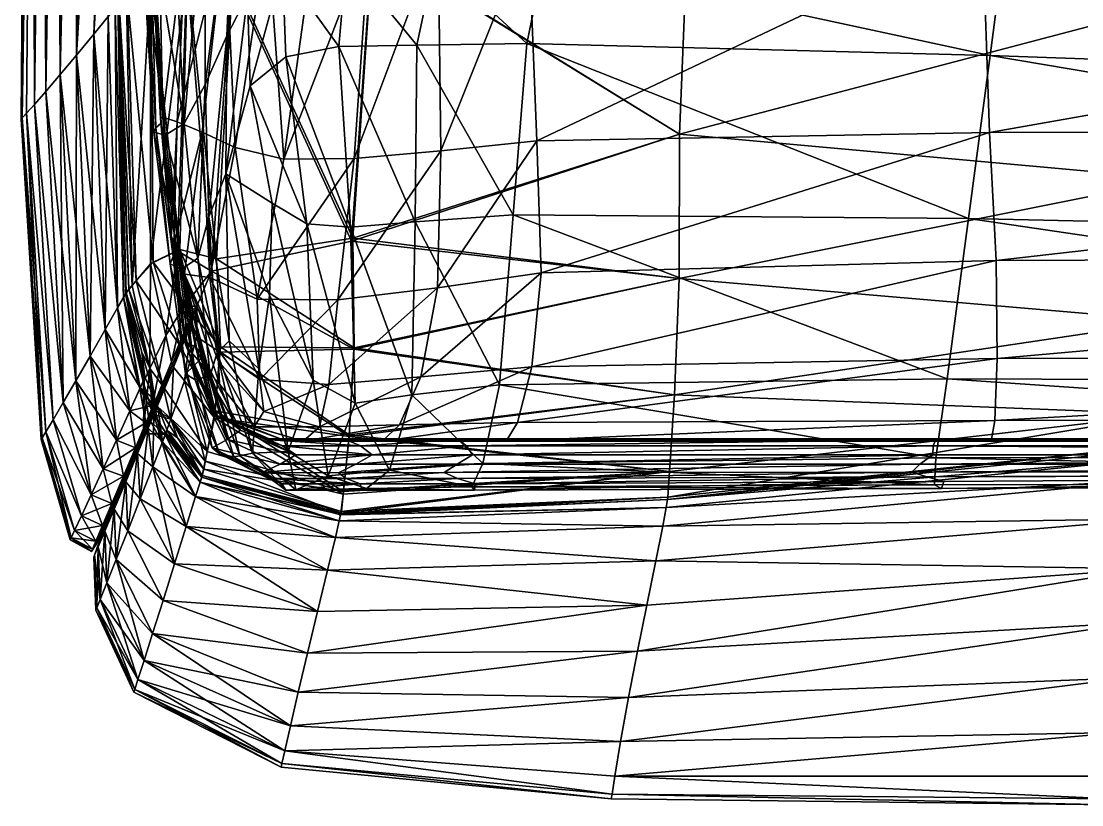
# Model space of a CAD drawing. Header units: centimetres. Extents: x -1193 to 1218, y -860 to 783.
# Drawn here: x 356 to 406.9, y -818.7 to -781 of the extents above; entities that cross this region are included whole.
import ezdxf

# ---------------------------------------------------------------- set-up
doc = ezdxf.new("R2010")
doc.units = ezdxf.units.CM
doc.layers.add('fabric', color=7, linetype='Continuous', true_color=0x9ab9e5)

msp = doc.modelspace()

# ---------------------------------------------------------------- meshes
at = {"layer": 'fabric', "color": 60, "true_color": 0xb6ee00}
mesh = msp.add_polyface(dxfattribs=at)
corners = [(358.673, -782.655, -33.595), (359.574, -751.031, -33.462), (358.579, -751.794, -40.418), (359.543, -707.663, -40.3), (358.511, -708.174, -49.18), (357.715, -752.434, -49.278), (357.885, -783.589, -40.536), (357.147, -708.795, -70.171), (356.564, -753.247, -70.223), (357.036, -752.919, -59.667), (356.648, -785.014, -59.743), (357.195, -784.391, -49.377), (357.705, -708.548, -59.591), (364.202, -748.218, -25.118), (362.669, -748.794, -26.36), (361.125, -779.931, -26.74), (362.262, -779.263, -25.61), (366.524, -747.682, -23.015), (363.996, -778.718, -23.747), (360.642, -750.176, -28.79), (362.022, -706.308, -28.648), (359.511, -781.639, -28.932), (361.522, -749.462, -26.16), (360.198, -780.798, -26.307), (356.32, -753.416, -79.589), (356.255, -753.461, -88.359), (356.859, -708.923, -79.558), (356.016, -785.724, -88.37), (356.069, -785.665, -79.62), (360.725, -780.176, -26.49), (362.158, -748.977, -26.224), (362.107, -749.007, -25.588), (360.661, -780.247, -25.768), (361.952, -749.121, -25.33), (360.534, -780.394, -25.479), (358.579, -751.794, -136.3), (359.574, -751.031, -143.255), (358.673, -782.656, -143.145), (357.715, -752.434, -127.439), (357.885, -783.589, -136.204), (358.511, -708.174, -127.514), (359.543, -707.663, -136.395), (357.036, -752.919, -117.051), (356.564, -753.246, -106.494), (357.147, -708.795, -106.523), (357.705, -708.548, -117.103), (357.195, -784.391, -127.363), (356.648, -785.014, -116.998), (362.227, -779.282, -151.251), (364.202, -748.218, -151.6), (366.524, -747.682, -153.703), (363.968, -778.735, -153.005), (361.077, -779.989, -150.177), (362.669, -748.794, -150.358), (359.511, -781.639, -147.808), (360.642, -750.176, -147.927), (361.522, -749.462, -150.557), (360.198, -780.798, -150.433), (362.022, -706.308, -148.047), (356.32, -753.416, -97.129), (356.069, -785.665, -97.12), (356.859, -708.923, -97.137), (362.158, -748.977, -150.493), (360.694, -780.218, -150.367), (362.107, -749.007, -151.129), (360.654, -780.258, -151.002), (360.534, -780.394, -151.261), (361.952, -749.121, -151.388)]
mesh.append_faces([[corners[k] for k in face] for face in [(0, 1, 2), (3, 2, 1), (4, 5, 2), (6, 2, 5), (7, 8, 9), (10, 9, 8), (11, 5, 9), (12, 9, 5), (13, 14, 15), (15, 16, 13), (17, 13, 16), (16, 18, 17), (1, 19, 20), (19, 1, 0), (0, 21, 19), (22, 19, 21), (21, 23, 22), (24, 8, 7), (25, 24, 26), (24, 25, 27), (8, 24, 28), (29, 30, 31), (31, 32, 29), (30, 29, 15), (15, 14, 30), (33, 22, 23), (23, 34, 33), (31, 33, 34), (34, 32, 31), (35, 36, 37), (38, 35, 39), (35, 38, 40), (36, 35, 41), (42, 43, 44), (38, 42, 45), (42, 38, 46), (43, 42, 47), (48, 49, 50), (50, 51, 48), (49, 48, 52), (52, 53, 49), (54, 55, 56), (56, 57, 54), (55, 54, 37), (37, 36, 55), (58, 55, 36), (44, 43, 59), (60, 59, 43), (27, 25, 59), (61, 59, 25), (62, 53, 52), (52, 63, 62), (64, 62, 63), (63, 65, 64), (66, 67, 64), (64, 65, 66), (67, 66, 57), (57, 56, 67)]], dxfattribs={"vtx2": -1, "color": 60})
mesh = msp.add_polyface(dxfattribs=at)
corners = [(359.329, -797.105, -33.64), (358.673, -782.655, -33.595), (357.885, -783.589, -40.536), (358.641, -798.296, -40.576), (357.195, -784.391, -49.377), (358.579, -751.794, -40.418), (357.715, -752.434, -49.278), (356.564, -753.247, -70.223), (356.266, -785.443, -70.276), (356.648, -785.014, -59.743), (357.036, -752.919, -59.667), (357.546, -800.162, -59.77), (358.033, -799.338, -49.412), (360.639, -794.793, -26.353), (360.198, -780.798, -26.307), (359.511, -781.639, -28.932), (360.05, -795.834, -28.978), (362.262, -779.263, -25.61), (362.356, -792.591, -26.29), (363.636, -791.98, -24.541), (363.996, -778.718, -23.747), (361.125, -779.931, -26.74), (361.541, -793.491, -27.387), (365.388, -792.441, -23.082), (366.184, -778.844, -21.797), (371.94, -791.439, -21.788), (372.9, -777.331, -19.847), (356.016, -785.724, -88.37), (356.069, -785.665, -79.62), (356.32, -753.416, -79.589), (361.187, -793.898, -26.892), (360.725, -780.176, -26.49), (360.661, -780.247, -25.768), (361.06, -794.077, -25.905), (360.926, -794.291, -25.527), (360.534, -780.394, -25.479), (357.204, -800.737, -70.295), (358.033, -799.338, -127.336), (357.195, -784.391, -127.363), (357.885, -783.589, -136.204), (358.641, -798.296, -136.172), (358.673, -782.656, -143.145), (358.579, -751.794, -136.3), (357.715, -752.434, -127.439), (356.648, -785.014, -116.998), (357.036, -752.919, -117.051), (356.266, -785.443, -106.465), (356.564, -753.246, -106.494), (357.546, -800.162, -116.978), (359.329, -797.105, -143.108), (359.511, -781.639, -147.808), (360.05, -795.834, -147.77), (360.198, -780.798, -150.433), (360.639, -794.793, -150.395), (362.227, -779.282, -151.251), (362.216, -792.666, -150.941), (361.351, -793.722, -150.068), (361.077, -779.989, -150.177), (363.968, -778.735, -153.005), (363.525, -792.049, -152.251), (365.147, -793.021, -153.303), (366.124, -778.99, -154.853), (371.88, -791.584, -154.861), (372.885, -777.367, -156.864), (356.069, -785.665, -97.12), (356.32, -753.416, -97.129), (361.063, -794.068, -150.325), (361.029, -794.12, -150.96), (360.654, -780.258, -151.002), (360.694, -780.218, -150.367), (360.926, -794.291, -151.221), (360.534, -780.394, -151.261), (357.027, -801.034, -97.116)]
mesh.append_faces([[corners[k] for k in face] for face in [(0, 1, 2), (3, 2, 4), (5, 2, 1), (6, 4, 2), (7, 8, 9), (10, 9, 4), (11, 9, 8), (12, 4, 9), (13, 14, 15), (16, 15, 1), (17, 18, 19), (19, 20, 17), (18, 17, 21), (21, 22, 18), (23, 24, 20), (20, 19, 23), (24, 23, 25), (25, 26, 24), (27, 28, 29), (28, 8, 7), (30, 31, 32), (32, 33, 30), (31, 30, 22), (22, 21, 31), (34, 33, 32), (32, 35, 34), (13, 34, 35), (35, 14, 13), (36, 8, 28), (37, 38, 39), (40, 39, 41), (41, 39, 42), (39, 38, 43), (38, 44, 45), (44, 46, 47), (46, 44, 48), (44, 38, 37), (49, 41, 50), (51, 50, 52), (52, 53, 51), (54, 55, 56), (56, 57, 54), (55, 54, 58), (58, 59, 55), (60, 59, 58), (58, 61, 60), (62, 60, 61), (61, 63, 62), (47, 46, 64), (65, 64, 27), (66, 67, 68), (68, 69, 66), (56, 66, 69), (69, 57, 56), (70, 71, 68), (68, 67, 70), (71, 70, 53), (53, 52, 71), (72, 64, 46)]], dxfattribs={"vtx2": -1, "color": 60})
at = {"layer": 'fabric', "color": 138, "true_color": 0x00605a}
mesh = msp.add_polyface(dxfattribs=at)
corners = [(367.843, -776.799, -161.737), (366.295, -787.083, -160.43), (368.619, -787.643, -157.393), (370.118, -776.939, -158.699), (366.886, -779.781, -398.983), (367.173, -772.439, -398.983), (368.765, -772.113, -402.021), (368.555, -778.475, -402.021), (367.002, -784.124, -399.197), (368.722, -782.739, -401.909), (365.895, -781.723, -394.286), (375.01, -782.17, -402.655), (380.297, -782.089, -402.605), (379.629, -790.328, -401.322), (402.168, -776.618, -157.686), (380.375, -776.718, -157.686), (380.767, -786.762, -156.38), (376.156, -787.243, -156.38), (376.033, -776.839, -157.686), (402.537, -782.676, -402.582), (381.124, -778.04, -403.033), (375.887, -778.04, -403.033), (376.85, -772.004, -403.033), (381.809, -772.004, -403.033), (403.088, -778.475, -403.033), (371.272, -782.237, -402.743), (371.823, -790.92, -401.871), (374.927, -790.651, -401.522), (372.006, -787.617, -156.38), (372.731, -776.932, -157.686), (371.627, -778.04, -403.033), (372.247, -772.004, -403.033), (368.392, -761.14, -162.157), (367.324, -757.803, -398.983), (366.264, -773.241, -394.286), (376.017, -761.14, -158.107), (380.271, -761.14, -158.107), (370.638, -761.14, -159.119), (372.993, -761.14, -158.107)]
mesh.append_faces([[corners[k] for k in face] for face in [(0, 1, 2), (2, 3, 0), (4, 5, 6), (6, 7, 4), (8, 4, 7), (7, 9, 8), (5, 4, 10), (11, 12, 13), (14, 15, 16), (17, 16, 15), (15, 18, 17), (19, 12, 20), (21, 20, 12), (12, 11, 21), (20, 21, 22), (22, 23, 20), (24, 20, 23), (9, 25, 26), (25, 11, 27), (28, 17, 18), (18, 29, 28), (2, 28, 29), (29, 3, 2), (30, 21, 11), (11, 25, 30), (7, 30, 25), (25, 9, 7), (30, 7, 6), (6, 31, 30), (21, 30, 31), (31, 22, 21), (32, 0, 3), (33, 5, 34), (35, 18, 15), (36, 15, 14), (37, 3, 29), (38, 29, 18)]], dxfattribs={"vtx2": -1, "color": 138})
mesh = msp.add_polyface(dxfattribs=at)
corners = [(362.476, -786.146, -311.921), (362.735, -785.921, -278.311), (362.229, -776.508, -278.311), (361.919, -776.564, -311.921), (362.387, -786.347, -339.338), (361.79, -776.615, -339.338), (366.295, -787.083, -160.43), (367.843, -776.799, -161.737), (365.814, -776.615, -168.13), (364.703, -786.349, -166.987), (366.886, -779.781, -398.983), (367.002, -784.124, -399.197), (365.846, -788.345, -394.863), (365.895, -781.723, -394.286), (366.264, -773.241, -394.286), (367.173, -772.439, -398.983), (362.257, -776.453, -237.317), (362.699, -785.702, -237.317), (362.809, -785.632, -200.284), (362.621, -776.436, -200.448), (364.856, -784.063, -388.296), (364.833, -774.777, -388.296), (365.028, -790.421, -388.025), (363.845, -785.941, -378.342), (363.355, -776.196, -378.342), (362.932, -786.49, -361.75), (362.304, -776.65, -361.75), (363.509, -785.857, -178.556), (363.94, -776.492, -179.209), (361.605, -761.14, -339.338), (361.738, -761.14, -311.921), (366.229, -761.14, -168.497), (362.063, -761.14, -278.311), (362.12, -761.14, -237.317), (366.442, -758.22, -394.286), (364.881, -759.472, -388.296), (363.242, -760.723, -378.342), (362.128, -761.14, -361.75), (362.581, -761.14, -200.5), (364.121, -761.14, -179.419)]
mesh.append_faces([[corners[k] for k in face] for face in [(0, 1, 2), (2, 3, 0), (4, 0, 3), (3, 5, 4), (6, 7, 8), (8, 9, 6), (10, 11, 12), (12, 13, 10), (13, 14, 15), (16, 17, 18), (18, 19, 16), (17, 16, 2), (2, 1, 17), (20, 21, 14), (14, 13, 20), (22, 20, 13), (21, 20, 23), (23, 24, 21), (25, 4, 5), (5, 26, 25), (23, 25, 26), (26, 24, 23), (27, 9, 8), (8, 28, 27), (18, 27, 28), (28, 19, 18), (29, 5, 3), (30, 3, 2), (31, 8, 7), (32, 2, 16), (33, 16, 19), (34, 14, 21), (35, 21, 24), (36, 24, 26), (37, 26, 5), (38, 19, 28), (39, 28, 8)]], dxfattribs={"vtx2": -1, "color": 138})
mesh = msp.add_polyface(dxfattribs=at)
corners = [(454.675, -801.909, -396.06), (399.934, -801.996, -396.906), (400.47, -798.193, -399.244), (454.68, -803.209, -391.768), (399.859, -803.291, -392.913), (454.902, -803.217, -385.491), (400.209, -803.457, -385.966), (455.044, -802.761, -375.491), (400.312, -803.121, -375.186), (457.824, -776.585, -157.687), (402.168, -776.618, -157.686), (402.5, -786.362, -156.38), (454.887, -802.302, -311.922), (399.157, -802.302, -311.922), (398.775, -802.682, -338.824), (455.298, -801.85, -279.71), (399.785, -801.85, -278.661), (380.53, -797.612, -154.63), (402.878, -797.212, -154.63), (402.823, -792.512, -155.068), (379.837, -800.292, -155.545), (402.765, -800.192, -155.619), (379.629, -790.328, -401.322), (401.501, -790.501, -401.228), (380.297, -782.089, -402.605), (402.537, -782.676, -402.582), (455.087, -798.388, -398.993), (456.117, -791.719, -401.196), (379.307, -801.185, -158.29), (402.584, -801.185, -158.583), (378.684, -801.16, -164.869), (402.064, -801.159, -165.659), (378.183, -802.259, -397.272), (378.973, -798.478, -399.454), (399.936, -801.113, -202.14), (399.799, -801.411, -238.716), (455.54, -801.411, -242.914), (377.785, -803.536, -386.125), (377.655, -803.376, -393.316), (380.767, -786.762, -156.38), (380.976, -793.113, -155.068), (381.124, -778.04, -403.033), (403.088, -778.475, -403.033), (381.809, -772.004, -403.033), (403.326, -772.113, -403.033), (399.497, -802.909, -359.692), (454.811, -802.669, -360.031), (400.937, -801.083, -178.983), (377.717, -801.083, -177.29), (456.935, -801.083, -183.278), (455.967, -801.114, -208.461), (376.94, -802.302, -311.922), (377.682, -801.85, -278.311), (377.388, -801.411, -237.317), (377.809, -803.24, -375.084), (402.087, -761.14, -158.107)]
mesh.append_faces([[corners[k] for k in face] for face in [(0, 1, 2), (3, 4, 1), (5, 6, 4), (7, 8, 6), (9, 10, 11), (12, 13, 14), (15, 16, 13), (17, 18, 19), (20, 21, 18), (22, 23, 2), (24, 25, 23), (26, 2, 23), (27, 23, 25), (28, 29, 21), (30, 31, 29), (32, 1, 4), (33, 2, 1), (34, 35, 36), (35, 16, 15), (37, 6, 8), (38, 4, 6), (39, 11, 10), (40, 19, 11), (41, 42, 25), (43, 44, 42), (14, 45, 46), (45, 8, 7), (34, 47, 48), (47, 31, 30), (31, 47, 49), (47, 34, 50), (51, 13, 16), (52, 16, 35), (53, 35, 34), (54, 8, 45), (55, 10, 9)]], dxfattribs={"vtx2": -1, "color": 138})
at = {"layer": 'fabric', "color": 60, "true_color": 0xb6ee00}
mesh = msp.add_polyface(dxfattribs=at)
corners = [(410.448, -804.914, -28.642), (410.748, -803.026, -25.998), (386.825, -805.269, -26.148), (387.381, -798.967, -25.111), (387.144, -802.654, -26.358), (411.036, -799.889, -26.167), (411.254, -795.406, -24.79), (387.6, -793.377, -22.998), (411.468, -788.602, -22.418), (371.995, -796.707, -23.742), (371.769, -800.878, -25.608), (371.491, -803.613, -26.74), (387.623, -786.443, -20.535), (411.529, -780.153, -19.525), (388.217, -771.866, -17.985), (411.659, -765.35, -16.484), (372.9, -777.331, -19.847), (371.94, -791.439, -21.788), (387.065, -803.874, -26.224), (371.387, -804.568, -26.49), (371.352, -804.714, -25.766), (387.045, -803.993, -25.586), (410.963, -801.373, -26.075), (410.946, -801.518, -25.436), (386.988, -804.371, -25.322), (410.894, -801.982, -25.17), (386.825, -805.269, -150.569), (410.748, -803.026, -150.697), (410.448, -804.914, -148.053), (387.381, -798.967, -151.606), (411.254, -795.406, -151.905), (411.036, -799.889, -150.528), (387.144, -802.654, -150.359), (371.762, -800.963, -151.252), (371.468, -803.728, -150.177), (371.988, -796.773, -153.009), (387.6, -793.377, -153.719), (411.468, -788.602, -154.277), (387.623, -786.443, -156.183), (411.529, -780.153, -157.17), (371.88, -791.584, -154.861), (372.885, -777.367, -156.864), (388.217, -771.866, -158.729), (387.065, -803.874, -150.493), (387.045, -803.993, -151.131), (371.348, -804.733, -151.003), (371.37, -804.643, -150.367), (410.963, -801.373, -150.619), (410.946, -801.518, -151.259), (386.988, -804.371, -151.396), (410.894, -801.982, -151.525)]
mesh.append_faces([[corners[k] for k in face] for face in [(0, 1, 2), (3, 4, 5), (5, 6, 3), (7, 3, 6), (6, 8, 7), (3, 7, 9), (9, 10, 3), (4, 3, 10), (10, 11, 4), (12, 7, 8), (8, 13, 12), (14, 12, 13), (13, 15, 14), (12, 14, 16), (16, 17, 12), (7, 12, 17), (17, 9, 7), (18, 19, 20), (20, 21, 18), (22, 18, 21), (21, 23, 22), (18, 22, 5), (5, 4, 18), (19, 18, 4), (4, 11, 19), (24, 21, 20), (24, 2, 1), (1, 25, 24), (21, 24, 25), (25, 23, 21), (26, 27, 28), (29, 30, 31), (31, 32, 29), (33, 29, 32), (32, 34, 33), (29, 33, 35), (35, 36, 29), (30, 29, 36), (36, 37, 30), (38, 39, 37), (37, 36, 38), (40, 38, 36), (36, 35, 40), (38, 40, 41), (41, 42, 38), (39, 38, 42), (43, 44, 45), (45, 46, 43), (32, 43, 46), (46, 34, 32), (43, 32, 31), (31, 47, 43), (44, 43, 47), (47, 48, 44), (45, 44, 49), (50, 49, 44), (44, 48, 50), (49, 50, 27), (27, 26, 49)]], dxfattribs={"vtx2": -1, "color": 60})
at = {"layer": 'fabric', "color": 138, "true_color": 0x00605a}
mesh = msp.add_polyface(dxfattribs=at)
corners = [(400.47, -798.193, -399.244), (455.087, -798.388, -398.993), (454.675, -801.909, -396.06), (524.75, -801.967, -395.023), (524.673, -803.253, -390.509), (454.68, -803.209, -391.768), (399.934, -801.996, -396.906), (399.859, -803.291, -392.913), (454.902, -803.217, -385.491), (524.664, -803.072, -384.815), (524.863, -802.462, -375.516), (455.044, -802.761, -375.491), (400.209, -803.457, -385.966), (458.015, -786.229, -156.38), (402.5, -786.362, -156.38), (402.823, -792.512, -155.068), (458.242, -792.312, -155.068), (457.824, -776.585, -157.687), (398.775, -802.682, -338.824), (454.62, -802.623, -338.908), (454.887, -802.302, -311.922), (525.932, -802.302, -311.922), (525.9, -801.85, -280.759), (455.298, -801.85, -279.71), (399.157, -802.302, -311.922), (402.878, -797.212, -154.63), (458.377, -797.078, -154.63), (402.765, -800.192, -155.619), (458.407, -800.159, -155.643), (401.501, -790.501, -401.228), (456.117, -791.719, -401.196), (402.537, -782.676, -402.582), (457.139, -784.613, -402.574), (402.584, -801.185, -158.583), (458.32, -801.185, -158.681), (402.064, -801.159, -165.659), (457.9, -801.16, -166.855), (455.54, -801.411, -242.914), (455.967, -801.114, -208.461), (399.936, -801.113, -202.14), (399.799, -801.411, -238.716), (403.088, -778.475, -403.033), (457.531, -779.781, -403.033), (403.326, -772.113, -403.033), (457.604, -772.44, -403.033), (454.811, -802.669, -360.031), (399.497, -802.909, -359.692), (525.413, -802.459, -360.186), (456.935, -801.083, -183.278), (400.937, -801.083, -178.983)]
mesh.append_faces([[corners[k] for k in face] for face in [(0, 1, 2), (3, 2, 1), (4, 5, 2), (6, 2, 5), (7, 5, 8), (9, 8, 5), (10, 11, 8), (12, 8, 11), (13, 14, 15), (15, 16, 13), (14, 13, 17), (18, 19, 20), (21, 20, 19), (22, 23, 20), (24, 20, 23), (25, 26, 16), (16, 15, 25), (26, 25, 27), (27, 28, 26), (29, 30, 1), (31, 32, 30), (33, 34, 28), (28, 27, 33), (34, 33, 35), (35, 36, 34), (37, 38, 39), (23, 37, 40), (41, 42, 32), (32, 31, 41), (42, 41, 43), (43, 44, 42), (45, 19, 18), (11, 45, 46), (45, 11, 10), (19, 45, 47), (48, 36, 35), (38, 48, 49)]], dxfattribs={"vtx2": -1, "color": 138})
at = {"layer": 'fabric', "color": 60, "true_color": 0xb6ee00}
mesh = msp.add_polyface(dxfattribs=at)
corners = [(357.885, -783.589, -40.536), (358.641, -798.296, -40.576), (359.329, -797.105, -33.64), (357.195, -784.391, -49.377), (358.033, -799.338, -49.412), (356.266, -785.443, -70.276), (357.204, -800.737, -70.295), (357.546, -800.162, -59.77), (356.648, -785.014, -59.743), (361.727, -798.621, -26.732), (360.639, -794.793, -26.353), (360.05, -795.834, -28.978), (359.511, -781.639, -28.932), (358.673, -782.655, -33.595), (362.356, -792.591, -26.29), (363.653, -796.612, -26.676), (364.268, -795.136, -25.264), (363.636, -791.98, -24.541), (361.541, -793.491, -27.387), (362.838, -798.566, -28.648), (365.58, -796.655, -24.541), (365.388, -792.441, -23.082), (371.995, -796.707, -23.742), (371.94, -791.439, -21.788), (362.203, -797.712, -27.084), (361.187, -793.898, -26.892), (361.06, -794.077, -25.905), (361.812, -796.917, -26.235), (360.926, -794.291, -25.527), (361.952, -798.119, -25.825), (356.069, -785.665, -79.62), (357.027, -801.034, -79.631), (356.016, -785.724, -88.37), (356.979, -801.113, -88.374), (357.885, -783.589, -136.204), (358.641, -798.296, -136.172), (358.033, -799.338, -127.336), (358.673, -782.656, -143.145), (359.329, -797.105, -143.108), (357.546, -800.162, -116.978), (357.204, -800.737, -106.453), (356.266, -785.443, -106.465), (356.648, -785.014, -116.998), (359.511, -781.639, -147.808), (360.05, -795.834, -147.77), (362.216, -792.666, -150.941), (362.954, -796.117, -150.282), (362.188, -797.706, -149.589), (361.351, -793.722, -150.068), (363.525, -792.049, -152.251), (363.834, -794.713, -151.29), (365.147, -793.021, -153.303), (371.88, -791.584, -154.861), (371.988, -796.773, -153.009), (365.552, -796.922, -152.251), (364.449, -794.7, -151.879), (364.444, -796.18, -151.29), (361.063, -794.068, -150.325), (361.914, -798.273, -149.948), (361.029, -794.12, -150.96), (361.876, -798.323, -150.836), (360.926, -794.291, -151.221), (361.708, -798.672, -149.994), (360.639, -794.793, -150.395), (356.069, -785.665, -97.12), (357.027, -801.034, -97.116), (363.944, -795.917, -149.191), (364.209, -795.478, -149.887), (363.336, -797.642, -148.885), (363.861, -798.297, -150.282), (363.227, -797.379, -148.885), (364.126, -795.279, -149.887), (363.274, -797.528, -148.002), (364.381, -794.865, -150.616)]
mesh.append_faces([[corners[k] for k in face] for face in [(0, 1, 2), (3, 4, 1), (5, 6, 7), (8, 7, 4), (9, 10, 11), (12, 11, 10), (13, 2, 11), (14, 15, 16), (16, 17, 14), (15, 14, 18), (18, 19, 15), (20, 21, 17), (17, 16, 20), (21, 20, 22), (22, 23, 21), (24, 25, 26), (26, 27, 24), (19, 18, 25), (28, 10, 9), (26, 28, 29), (29, 27, 26), (30, 31, 6), (31, 30, 32), (32, 33, 31), (34, 35, 36), (37, 38, 35), (39, 40, 41), (36, 39, 42), (43, 44, 38), (45, 46, 47), (47, 48, 45), (46, 45, 49), (49, 50, 46), (51, 52, 53), (53, 54, 51), (55, 51, 54), (54, 56, 55), (51, 55, 50), (50, 49, 51), (57, 48, 47), (47, 58, 57), (59, 57, 58), (60, 61, 59), (62, 63, 61), (64, 65, 33), (33, 32, 64), (41, 40, 65), (66, 67, 68), (67, 56, 69), (70, 46, 50), (50, 71, 70), (71, 66, 72), (73, 55, 56), (56, 67, 73), (71, 73, 67), (67, 66, 71), (73, 71, 50), (50, 55, 73)]], dxfattribs={"vtx2": -1, "color": 60})
at = {"layer": 'fabric', "color": 138, "true_color": 0x00605a}
mesh = msp.add_polyface(dxfattribs=at)
corners = [(367.427, -797.715, -397.14), (366.006, -796.367, -393.554), (365.846, -788.345, -394.863), (367.932, -794.192, -398.367), (368.058, -789.761, -399.84), (367.002, -784.124, -399.197), (369.73, -790.752, -401.575), (368.722, -782.739, -401.909), (370.037, -798.255, -400.117), (367.476, -798.222, -155.305), (367.339, -794.367, -155.996), (365.073, -793.323, -158.78), (365.427, -796.939, -387.21), (365.082, -798.031, -376.713), (364.493, -792.403, -377.934), (365.028, -790.421, -388.025), (366.295, -787.083, -160.43), (364.703, -786.349, -166.987), (368.619, -787.643, -157.393), (365.895, -781.723, -394.286), (402.823, -792.512, -155.068), (380.976, -793.113, -155.068), (380.53, -797.612, -154.63), (376.007, -793.834, -155.068), (375.207, -798.093, -154.63), (400.47, -798.193, -399.244), (378.973, -798.478, -399.454), (379.629, -790.328, -401.322), (374.927, -790.651, -401.522), (374.776, -798.963, -399.755), (375.01, -782.17, -402.655), (401.501, -790.501, -401.228), (380.297, -782.089, -402.605), (380.767, -786.762, -156.38), (376.156, -787.243, -156.38), (402.5, -786.362, -156.38), (371.222, -794.395, -155.068), (370.784, -798.466, -154.63), (371.823, -790.92, -401.871), (372.058, -799.366, -400.277), (371.272, -782.237, -402.743), (372.006, -787.617, -156.38)]
mesh.append_faces([[corners[k] for k in face] for face in [(0, 1, 2), (2, 3, 0), (4, 3, 2), (2, 5, 4), (6, 4, 5), (5, 7, 6), (4, 6, 8), (8, 3, 4), (9, 10, 11), (12, 13, 14), (1, 12, 15), (15, 2, 1), (11, 16, 17), (16, 11, 10), (10, 18, 16), (19, 2, 15), (20, 21, 22), (21, 23, 24), (25, 26, 27), (28, 27, 26), (26, 29, 28), (27, 28, 30), (31, 27, 32), (33, 34, 23), (23, 21, 33), (35, 33, 21), (23, 36, 37), (36, 10, 9), (38, 28, 29), (6, 38, 39), (39, 8, 6), (38, 6, 7), (28, 38, 40), (41, 18, 10), (10, 36, 41), (34, 41, 36), (36, 23, 34)]], dxfattribs={"vtx2": -1, "color": 138})
mesh = msp.add_polyface(dxfattribs=at)
corners = [(364.316, -797.554, -311.921), (364.758, -797.103, -278.311), (363.578, -791.933, -278.311), (363.308, -792.329, -311.921), (363.904, -797.955, -339.067), (363.167, -792.68, -339.27), (365.501, -796.848, -157.331), (365.073, -793.323, -158.78), (363.861, -793.167, -164.075), (365.483, -797.363, -158.472), (363.416, -791.55, -237.317), (364.381, -796.664, -237.317), (363.879, -796.446, -199.909), (363.208, -791.409, -200.081), (364.493, -792.403, -377.934), (365.028, -790.421, -388.025), (365.427, -796.939, -387.21), (362.476, -786.146, -311.921), (362.387, -786.347, -339.338), (362.735, -785.921, -278.311), (364.703, -786.349, -166.987), (362.699, -785.702, -237.317), (362.809, -785.632, -200.284), (364.856, -784.063, -388.296), (363.845, -785.941, -378.342), (363.718, -792.93, -361.479), (364.367, -798.242, -360.664), (365.082, -798.031, -376.713), (362.932, -786.49, -361.75), (363.947, -796.655, -177.056), (364.521, -797.315, -164.803), (363.34, -791.742, -177.744), (363.509, -785.857, -178.556)]
mesh.append_faces([[corners[k] for k in face] for face in [(0, 1, 2), (2, 3, 0), (4, 0, 3), (3, 5, 4), (6, 7, 8), (8, 9, 6), (10, 11, 12), (12, 13, 10), (11, 10, 2), (2, 1, 11), (14, 15, 16), (17, 18, 5), (5, 3, 17), (19, 17, 3), (3, 2, 19), (20, 8, 7), (21, 10, 13), (13, 22, 21), (10, 21, 19), (19, 2, 10), (23, 15, 14), (14, 24, 23), (5, 25, 26), (25, 14, 27), (28, 24, 14), (14, 25, 28), (18, 28, 25), (25, 5, 18), (29, 30, 8), (8, 31, 29), (12, 29, 31), (31, 13, 12), (32, 22, 13), (13, 31, 32), (20, 32, 31), (31, 8, 20)]], dxfattribs={"vtx2": -1, "color": 138})
mesh = msp.add_polyface(dxfattribs=at)
corners = [(367.584, -802.702, -338.795), (371.251, -802.703, -338.795), (372.086, -802.302, -311.921), (368.446, -802.302, -311.921), (372.86, -801.85, -278.311), (369.194, -801.85, -278.311), (377.655, -803.376, -393.316), (372.593, -803.457, -393.366), (373.696, -802.582, -397.472), (368.555, -801.411, -237.317), (372.307, -801.411, -237.317), (371.584, -801.113, -199.88), (367.729, -801.114, -199.812), (377.809, -803.24, -375.084), (372.295, -803.24, -375.084), (372.373, -803.537, -386.125), (377.785, -803.536, -386.125), (371.621, -802.989, -359.578), (367.884, -802.989, -359.578), (372.605, -801.159, -164.342), (371.851, -801.083, -176.939), (377.717, -801.083, -177.29), (377.064, -801.114, -199.968), (376.94, -802.302, -311.922), (377.682, -801.85, -278.311), (370.784, -798.466, -154.63), (375.207, -798.093, -154.63), (376.007, -793.834, -155.068), (370.345, -800.505, -155.389), (374.179, -800.412, -155.457), (374.776, -798.963, -399.755), (372.058, -799.366, -400.277), (371.823, -790.92, -401.871), (369.561, -801.185, -157.664), (373.347, -801.185, -157.938), (368.67, -801.16, -163.931), (370.749, -802.851, -397.821), (369.201, -803.524, -393.453), (370.037, -798.255, -400.117), (377.388, -801.411, -237.317), (368.716, -803.536, -386.125), (376.963, -802.989, -359.578), (376.316, -802.702, -338.795), (367.914, -801.083, -176.665)]
mesh.append_faces([[corners[k] for k in face] for face in [(0, 1, 2), (3, 2, 4), (4, 5, 3), (6, 7, 8), (9, 5, 4), (4, 10, 9), (10, 11, 12), (13, 14, 15), (16, 15, 7), (14, 17, 18), (17, 1, 0), (19, 20, 21), (20, 11, 22), (23, 2, 1), (24, 4, 2), (25, 26, 27), (26, 25, 28), (28, 29, 26), (30, 31, 32), (33, 34, 29), (29, 28, 33), (34, 33, 35), (35, 19, 34), (36, 8, 7), (7, 37, 36), (38, 31, 36), (8, 36, 31), (31, 30, 8), (39, 10, 4), (22, 11, 10), (40, 15, 14), (37, 7, 15), (41, 17, 14), (42, 1, 17), (43, 20, 19), (12, 11, 20)]], dxfattribs={"vtx2": -1, "color": 138})
mesh = msp.add_polyface(dxfattribs=at)
corners = [(364.316, -797.554, -311.921), (363.904, -797.955, -339.067), (365.181, -801.516, -338.863), (365.897, -801.115, -311.921), (364.758, -797.103, -278.311), (366.541, -800.663, -278.311), (365.536, -798.447, -159.197), (364.521, -797.315, -164.803), (366.202, -800.198, -163.973), (367.205, -800.501, -157.93), (365.483, -797.363, -158.472), (367.668, -799.76, -156.13), (363.861, -793.167, -164.075), (368.83, -801.688, -397.862), (367.427, -797.715, -397.14), (367.932, -794.192, -398.367), (370.037, -798.255, -400.117), (367.124, -801.765, -393.531), (366.006, -796.367, -393.554), (365.501, -796.848, -157.331), (367.476, -798.222, -155.305), (365.073, -793.323, -158.78), (364.381, -796.664, -237.317), (365.969, -800.225, -237.317), (365.245, -799.947, -199.807), (363.879, -796.446, -199.909), (365.427, -796.939, -387.21), (366.505, -801.887, -386.396), (365.082, -798.031, -376.713), (364.367, -798.242, -360.664), (363.167, -792.68, -339.27), (363.718, -792.93, -361.479), (366.225, -801.938, -375.491), (365.537, -801.802, -359.85), (363.947, -796.655, -177.056), (365.436, -799.976, -176.645), (370.784, -798.466, -154.63), (371.222, -794.395, -155.068), (370.345, -800.505, -155.389), (367.914, -801.083, -176.665)]
mesh.append_faces([[corners[k] for k in face] for face in [(0, 1, 2), (2, 3, 0), (4, 0, 3), (3, 5, 4), (6, 7, 8), (8, 9, 6), (10, 6, 9), (9, 11, 10), (6, 10, 12), (12, 7, 6), (13, 14, 15), (15, 16, 13), (14, 13, 17), (17, 18, 14), (19, 10, 11), (11, 20, 19), (21, 19, 20), (22, 23, 24), (24, 25, 22), (23, 22, 4), (4, 5, 23), (26, 18, 17), (17, 27, 26), (28, 26, 27), (29, 1, 30), (28, 29, 31), (29, 28, 32), (1, 29, 33), (34, 25, 24), (24, 35, 34), (7, 34, 35), (35, 8, 7), (20, 36, 37), (36, 20, 11), (11, 38, 36), (38, 11, 9), (39, 35, 24)]], dxfattribs={"vtx2": -1, "color": 138})
mesh = msp.add_polyface(dxfattribs=at)
corners = [(375.207, -798.093, -154.63), (380.53, -797.612, -154.63), (380.976, -793.113, -155.068), (374.179, -800.412, -155.457), (379.837, -800.292, -155.545), (402.878, -797.212, -154.63), (402.765, -800.192, -155.619), (379.307, -801.185, -158.29), (373.347, -801.185, -157.938), (372.605, -801.159, -164.342), (378.684, -801.16, -164.869), (402.584, -801.185, -158.583), (399.859, -803.291, -392.913), (377.655, -803.376, -393.316), (378.183, -802.259, -397.272), (373.696, -802.582, -397.472), (374.776, -798.963, -399.755), (378.973, -798.478, -399.454), (399.934, -801.996, -396.906), (400.312, -803.121, -375.186), (377.809, -803.24, -375.084), (377.785, -803.536, -386.125), (372.373, -803.537, -386.125), (372.593, -803.457, -393.366), (400.209, -803.457, -385.966), (377.717, -801.083, -177.29), (377.064, -801.114, -199.968), (399.936, -801.113, -202.14), (400.937, -801.083, -178.983), (371.851, -801.083, -176.939), (371.251, -802.703, -338.795), (376.316, -802.702, -338.795), (376.94, -802.302, -311.922), (399.157, -802.302, -311.922), (398.775, -802.682, -338.824), (399.785, -801.85, -278.661), (377.682, -801.85, -278.311), (372.086, -802.302, -311.921), (372.86, -801.85, -278.311), (377.388, -801.411, -237.317), (399.799, -801.411, -238.716), (372.307, -801.411, -237.317), (372.295, -803.24, -375.084), (376.963, -802.989, -359.578), (399.497, -802.909, -359.692), (371.621, -802.989, -359.578)]
mesh.append_faces([[corners[k] for k in face] for face in [(0, 1, 2), (1, 0, 3), (3, 4, 1), (5, 1, 4), (6, 4, 7), (8, 7, 4), (4, 3, 8), (7, 8, 9), (9, 10, 7), (11, 7, 10), (12, 13, 14), (15, 14, 13), (14, 15, 16), (16, 17, 14), (18, 14, 17), (19, 20, 21), (22, 21, 20), (23, 13, 21), (24, 21, 13), (25, 26, 27), (10, 25, 28), (25, 10, 9), (26, 25, 29), (30, 31, 32), (33, 32, 31), (31, 34, 33), (35, 36, 32), (37, 32, 36), (38, 36, 39), (40, 39, 36), (27, 26, 39), (41, 39, 26), (42, 20, 43), (44, 43, 20), (43, 44, 34), (34, 31, 43), (45, 43, 31)]], dxfattribs={"vtx2": -1, "color": 138})
at = {"layer": 'fabric', "color": 60, "true_color": 0xb6ee00}
mesh = msp.add_polyface(dxfattribs=at)
corners = [(358.641, -798.296, -40.576), (359.953, -802.522, -40.698), (360.588, -801.138, -33.831), (359.329, -797.105, -33.64), (358.033, -799.338, -49.412), (359.376, -803.771, -49.494), (357.546, -800.162, -59.77), (360.05, -795.834, -28.978), (361.226, -799.732, -29.288), (361.727, -798.621, -26.732), (361.187, -793.898, -26.892), (362.203, -797.712, -27.084), (362.838, -798.566, -28.648), (361.952, -798.119, -25.825), (360.926, -794.291, -25.527), (359.376, -803.771, -127.254), (358.033, -799.338, -127.336), (358.641, -798.296, -136.172), (359.953, -802.522, -136.05), (359.329, -797.105, -143.108), (360.588, -801.138, -142.917), (357.546, -800.162, -116.978), (360.05, -795.834, -147.77), (361.226, -799.732, -147.459), (360.639, -794.793, -150.395), (361.708, -798.672, -149.994), (361.914, -798.273, -149.948), (361.891, -798.315, -150.613), (361.029, -794.12, -150.96), (361.876, -798.323, -150.836), (360.926, -794.291, -151.221), (362.11, -800.566, -30.225), (362.317, -799.824, -30.85), (361.893, -800.853, -34.786), (361.605, -801.776, -34.404), (362.002, -800.304, -30.225), (361.498, -801.514, -34.404), (362.344, -799.457, -27.879), (362.431, -799.184, -26.723), (361.812, -796.917, -26.235), (362.317, -799.824, -145.898), (362.11, -800.566, -146.523), (361.605, -801.776, -142.344), (361.893, -800.853, -141.962), (362.002, -800.304, -146.523), (362.268, -799.661, -148.782), (361.498, -801.514, -142.344), (361.894, -800.579, -148.818), (362.188, -797.706, -149.589), (362.283, -799.65, -148.298), (361.694, -801.322, -148.065), (362.172, -800.178, -147.45), (361.714, -801.268, -148.875), (361.897, -800.564, -149.57), (362.002, -800.84, -148.818), (362.006, -800.825, -149.57), (362.128, -800.003, -149.678), (362.106, -800.32, -148.905), (362.236, -800.265, -149.678)]
mesh.append_faces([[corners[k] for k in face] for face in [(0, 1, 2), (2, 3, 0), (1, 0, 4), (5, 4, 6), (7, 8, 9), (8, 7, 3), (3, 2, 8), (10, 11, 12), (9, 13, 14), (15, 16, 17), (18, 17, 19), (19, 20, 18), (21, 16, 15), (22, 23, 20), (20, 19, 22), (23, 22, 24), (24, 25, 23), (26, 27, 28), (28, 27, 29), (30, 29, 25), (31, 32, 33), (33, 34, 31), (35, 8, 2), (2, 36, 35), (32, 35, 36), (36, 33, 32), (8, 35, 37), (37, 9, 8), (38, 13, 9), (38, 11, 39), (39, 13, 38), (40, 41, 42), (42, 43, 40), (44, 23, 25), (25, 45, 44), (44, 40, 43), (43, 46, 44), (23, 44, 46), (46, 20, 23), (47, 26, 48), (48, 49, 47), (50, 47, 49), (49, 51, 50), (47, 50, 52), (52, 53, 47), (26, 47, 53), (53, 27, 26), (50, 54, 55), (55, 52, 50), (54, 50, 51), (56, 29, 27), (27, 53, 56), (57, 56, 53), (53, 52, 57), (29, 56, 45), (45, 25, 29), (58, 57, 52), (52, 55, 58)]], dxfattribs={"vtx2": -1, "color": 60})
mesh = msp.add_polyface(dxfattribs=at)
corners = [(365.326, -799.734, -26.29), (365.58, -796.655, -24.541), (364.268, -795.136, -25.264), (363.653, -796.612, -26.676), (364.95, -801.691, -27.387), (362.838, -798.566, -28.648), (371.769, -800.878, -25.608), (371.995, -796.707, -23.742), (364.779, -802.537, -26.892), (363.191, -800.09, -27.084), (363.519, -801.024, -26.234), (365.296, -800.072, -150.941), (363.861, -798.297, -150.282), (364.444, -796.18, -151.29), (365.552, -796.922, -152.251), (371.762, -800.963, -151.252), (371.988, -796.773, -153.009), (364.856, -802.151, -150.068), (363.2, -800.139, -149.589), (364.709, -802.837, -150.325), (362.961, -800.792, -149.948), (362.802, -801.217, -26.731), (362.462, -799.74, -27.879), (362.11, -800.566, -30.225), (362.317, -799.824, -30.85), (362.002, -800.304, -30.225), (362.344, -799.457, -27.879), (361.727, -798.621, -26.732), (362.431, -799.184, -26.723), (362.203, -797.712, -27.084), (362.576, -799.533, -26.723), (363.017, -800.683, -25.824), (363.336, -797.642, -148.885), (362.391, -799.911, -148.298), (363.274, -797.528, -148.002), (362.172, -800.178, -147.45), (363.944, -795.917, -149.191), (364.209, -795.478, -149.887), (362.11, -800.566, -146.523), (362.317, -799.824, -145.898), (362.448, -799.499, -147.973), (362.377, -799.923, -148.782), (362.332, -802.423, -147.46), (362.781, -801.263, -149.995), (362.002, -800.304, -146.523), (362.268, -799.661, -148.782), (363.227, -797.379, -148.885), (364.126, -795.279, -149.887), (362.283, -799.65, -148.298), (362.954, -796.117, -150.282), (362.188, -797.706, -149.589), (362.002, -800.84, -148.818), (362.94, -800.839, -150.613), (362.006, -800.825, -149.57), (362.128, -800.003, -149.678), (362.106, -800.32, -148.905), (362.236, -800.265, -149.678), (362.932, -800.866, -150.837)]
mesh.append_faces([[corners[k] for k in face] for face in [(0, 1, 2), (2, 3, 0), (4, 0, 3), (3, 5, 4), (1, 0, 6), (6, 7, 1), (8, 9, 10), (4, 5, 9), (11, 12, 13), (13, 14, 11), (15, 11, 14), (14, 16, 15), (12, 11, 17), (17, 18, 12), (19, 20, 18), (21, 22, 23), (24, 23, 22), (22, 5, 24), (25, 24, 5), (5, 26, 25), (27, 26, 28), (29, 28, 26), (26, 5, 29), (30, 31, 10), (10, 9, 30), (22, 30, 9), (9, 5, 22), (30, 22, 21), (21, 31, 30), (32, 12, 18), (18, 33, 32), (34, 32, 33), (33, 35, 34), (32, 34, 36), (12, 32, 37), (38, 39, 40), (40, 41, 38), (42, 38, 41), (41, 43, 42), (39, 44, 45), (45, 40, 39), (34, 46, 47), (46, 34, 35), (35, 48, 46), (49, 46, 48), (48, 50, 49), (51, 20, 52), (52, 53, 51), (35, 33, 51), (20, 51, 33), (33, 18, 20), (54, 55, 40), (40, 45, 54), (56, 57, 43), (43, 41, 56), (55, 56, 41), (41, 40, 55), (57, 56, 53), (53, 52, 57)]], dxfattribs={"vtx2": -1, "color": 60})
mesh = msp.add_polyface(dxfattribs=at)
corners = [(358.033, -799.338, -49.412), (359.376, -803.771, -49.494), (359.953, -802.522, -40.698), (358.911, -804.769, -59.824), (357.546, -800.162, -59.77), (357.204, -800.737, -70.295), (358.582, -805.472, -70.329), (357.027, -801.034, -79.631), (358.411, -805.836, -79.648), (356.979, -801.113, -88.374), (358.366, -805.933, -88.374), (358.641, -798.296, -136.172), (359.953, -802.522, -136.05), (359.376, -803.771, -127.254), (358.911, -804.769, -116.923), (357.546, -800.162, -116.978), (357.204, -800.737, -106.453), (358.582, -805.472, -106.419), (357.027, -801.034, -97.116), (358.411, -805.836, -97.1), (361.032, -803.138, -41.059), (361.131, -805.488, -40.699), (361.733, -803.961, -33.831), (361.356, -802.146, -41.299), (360.814, -803.45, -49.898), (360.479, -804.45, -49.737), (360.371, -804.51, -60.089), (360.028, -805.511, -59.984), (360.055, -805.268, -70.493), (360.927, -802.873, -41.059), (360.375, -804.182, -49.736), (361.498, -801.514, -34.404), (360.588, -801.138, -33.831), (359.926, -805.241, -59.984), (359.606, -805.993, -70.427), (361.032, -803.138, -135.689), (361.131, -805.488, -136.049), (360.579, -806.877, -127.252), (360.479, -804.45, -127.011), (361.356, -802.146, -135.448), (360.814, -803.45, -126.85), (361.605, -801.776, -142.344), (360.371, -804.51, -116.658), (360.028, -805.511, -116.764), (359.708, -806.266, -106.32), (360.055, -805.268, -106.255), (360.927, -802.873, -135.689), (360.588, -801.138, -142.917), (361.498, -801.514, -142.344), (360.375, -804.182, -127.011), (359.926, -805.24, -116.764), (359.606, -805.993, -106.32)]
mesh.append_faces([[corners[k] for k in face] for face in [(0, 1, 2), (3, 4, 5), (5, 6, 3), (4, 3, 1), (7, 8, 6), (6, 5, 7), (8, 7, 9), (9, 10, 8), (11, 12, 13), (13, 14, 15), (16, 15, 14), (14, 17, 16), (18, 19, 10), (10, 9, 18), (19, 18, 16), (16, 17, 19), (20, 21, 22), (20, 23, 24), (24, 25, 20), (21, 20, 25), (26, 27, 25), (25, 24, 26), (27, 26, 28), (29, 2, 1), (1, 30, 29), (23, 29, 30), (30, 24, 23), (2, 29, 31), (31, 32, 2), (33, 3, 6), (26, 33, 34), (34, 28, 26), (33, 26, 24), (24, 30, 33), (3, 33, 30), (30, 1, 3), (35, 36, 37), (37, 38, 35), (39, 35, 38), (38, 40, 39), (36, 35, 41), (42, 43, 44), (44, 45, 42), (43, 42, 40), (40, 38, 43), (46, 12, 47), (47, 48, 46), (39, 46, 48), (46, 39, 40), (40, 49, 46), (12, 46, 49), (49, 13, 12), (50, 14, 13), (13, 49, 50), (42, 50, 49), (49, 40, 42), (50, 42, 45), (14, 50, 51), (51, 17, 14)]], dxfattribs={"vtx2": -1, "color": 60})
at = {"layer": 'fabric', "color": 138, "true_color": 0x00605a}
mesh = msp.add_polyface(dxfattribs=at)
corners = [(366.505, -801.887, -386.396), (366.225, -801.938, -375.491), (365.082, -798.031, -376.713), (368.446, -802.302, -311.921), (365.897, -801.115, -311.921), (365.181, -801.516, -338.863), (367.584, -802.702, -338.795), (372.086, -802.302, -311.921), (369.194, -801.85, -278.311), (366.541, -800.663, -278.311), (368.555, -801.411, -237.317), (367.729, -801.114, -199.812), (365.245, -799.947, -199.807), (365.969, -800.225, -237.317), (372.307, -801.411, -237.317), (365.537, -801.802, -359.85), (364.367, -798.242, -360.664), (363.904, -797.955, -339.067), (367.884, -802.989, -359.578), (368.531, -803.24, -375.084), (372.295, -803.24, -375.084), (371.621, -802.989, -359.578), (367.205, -800.501, -157.93), (369.561, -801.185, -157.664), (370.345, -800.505, -155.389), (366.202, -800.198, -163.973), (368.67, -801.16, -163.931), (368.83, -801.688, -397.862), (370.749, -802.851, -397.821), (369.201, -803.524, -393.453), (367.124, -801.765, -393.531), (370.037, -798.255, -400.117), (368.716, -803.536, -386.125), (372.373, -803.537, -386.125), (372.605, -801.159, -164.342), (367.914, -801.083, -176.665), (365.436, -799.976, -176.645), (371.851, -801.083, -176.939)]
mesh.append_faces([[corners[k] for k in face] for face in [(0, 1, 2), (3, 4, 5), (5, 6, 3), (7, 3, 6), (4, 3, 8), (8, 9, 4), (10, 11, 12), (12, 13, 10), (8, 10, 13), (13, 9, 8), (11, 10, 14), (1, 15, 16), (15, 5, 17), (18, 6, 5), (5, 15, 18), (19, 18, 15), (15, 1, 19), (18, 19, 20), (6, 18, 21), (22, 23, 24), (23, 22, 25), (25, 26, 23), (27, 28, 29), (29, 30, 27), (28, 27, 31), (20, 19, 32), (0, 32, 19), (19, 1, 0), (32, 0, 30), (30, 29, 32), (33, 32, 29), (34, 26, 35), (36, 35, 26), (26, 25, 36), (12, 11, 35), (37, 35, 11)]], dxfattribs={"vtx2": -1, "color": 138})
at = {"layer": 'fabric', "color": 60, "true_color": 0xb6ee00}
mesh = msp.add_polyface(dxfattribs=at)
corners = [(365.326, -799.734, -26.29), (364.95, -801.691, -27.387), (371.491, -803.613, -26.74), (371.769, -800.878, -25.608), (363.938, -805.291, -28.976), (362.332, -802.423, -29.288), (361.733, -803.961, -33.831), (371.1, -805.809, -26.299), (364.387, -803.849, -26.349), (362.802, -801.217, -26.731), (363.519, -801.024, -26.234), (364.701, -802.837, -25.904), (364.779, -802.537, -26.892), (371.387, -804.568, -26.49), (371.352, -804.714, -25.766), (363.191, -800.09, -27.084), (371.283, -805.022, -25.473), (386.988, -804.371, -25.322), (386.825, -805.269, -26.148), (364.606, -803.152, -25.524), (363.017, -800.683, -25.824), (365.296, -800.072, -150.941), (371.762, -800.963, -151.252), (371.468, -803.728, -150.177), (364.856, -802.151, -150.068), (363.938, -805.291, -147.772), (362.332, -802.423, -147.46), (362.781, -801.263, -149.995), (364.387, -803.849, -150.399), (363.378, -807.085, -143.106), (361.733, -803.961, -142.917), (363.2, -800.139, -149.589), (364.709, -802.837, -150.325), (371.37, -804.643, -150.367), (371.348, -804.733, -151.003), (364.684, -802.912, -150.961), (362.961, -800.792, -149.948), (362.94, -800.839, -150.613), (386.988, -804.371, -151.396), (371.283, -805.022, -151.267), (386.825, -805.269, -150.569), (371.1, -805.808, -150.442), (364.606, -803.152, -151.224), (362.932, -800.866, -150.837), (361.605, -801.776, -34.404), (361.032, -803.138, -41.059), (361.356, -802.146, -41.299), (361.893, -800.853, -34.786), (360.927, -802.873, -41.059), (361.498, -801.514, -34.404), (362.11, -800.566, -30.225), (361.032, -803.138, -135.689), (361.356, -802.146, -135.448), (361.893, -800.853, -141.962), (361.605, -801.776, -142.344), (361.131, -805.488, -136.049), (361.498, -801.514, -142.344), (362.11, -800.566, -146.523)]
mesh.append_faces([[corners[k] for k in face] for face in [(0, 1, 2), (2, 3, 0), (4, 5, 6), (7, 8, 4), (5, 4, 8), (8, 9, 5), (10, 11, 12), (13, 12, 11), (11, 14, 13), (12, 13, 2), (2, 1, 12), (15, 12, 1), (14, 16, 17), (16, 7, 18), (19, 20, 9), (9, 8, 19), (16, 19, 8), (8, 7, 16), (19, 16, 14), (14, 11, 19), (20, 19, 11), (11, 10, 20), (21, 22, 23), (23, 24, 21), (25, 26, 27), (27, 28, 25), (26, 25, 29), (29, 30, 26), (31, 24, 32), (33, 32, 24), (24, 23, 33), (32, 33, 34), (34, 35, 32), (36, 32, 35), (35, 37, 36), (38, 39, 34), (40, 41, 39), (42, 43, 37), (37, 35, 42), (39, 42, 35), (35, 34, 39), (42, 39, 41), (41, 28, 42), (43, 42, 28), (28, 27, 43), (6, 44, 45), (46, 45, 44), (44, 47, 46), (48, 46, 47), (47, 49, 48), (50, 5, 9), (5, 50, 44), (44, 6, 5), (51, 52, 53), (53, 54, 51), (54, 30, 55), (56, 53, 52), (57, 26, 30), (30, 54, 57)]], dxfattribs={"vtx2": -1, "color": 60})
mesh = msp.add_polyface(dxfattribs=at)
corners = [(386.058, -809.061, -33.468), (370.249, -809.376, -33.599), (369.767, -811.375, -40.546), (385.603, -811.281, -40.433), (369.32, -813.249, -49.393), (362.826, -808.839, -40.582), (363.378, -807.085, -33.642), (361.131, -805.488, -40.699), (361.733, -803.961, -33.831), (360.579, -806.877, -49.496), (362.325, -810.426, -49.42), (368.947, -814.862, -59.761), (361.915, -811.718, -59.779), (361.621, -812.64, -70.304), (368.677, -816.057, -70.293), (360.131, -807.996, -59.827), (384.797, -815.616, -59.693), (385.168, -813.501, -49.301), (371.1, -805.809, -26.299), (370.724, -807.39, -28.928), (386.49, -806.944, -28.785), (363.938, -805.291, -28.976), (368.537, -816.674, -79.63), (361.469, -813.116, -79.637), (361.428, -813.243, -88.374), (368.5, -816.838, -88.37), (384.383, -818.136, -79.603), (384.346, -818.365, -88.359), (369.32, -813.249, -127.347), (369.767, -811.375, -136.194), (385.603, -811.281, -136.285), (370.249, -809.376, -143.141), (386.058, -809.061, -143.25), (362.826, -808.839, -136.166), (363.378, -807.085, -143.106), (362.325, -810.426, -127.328), (360.579, -806.877, -127.252), (361.131, -805.488, -136.049), (361.733, -803.961, -142.917), (361.915, -811.718, -116.968), (368.947, -814.862, -116.979), (368.677, -816.057, -106.447), (361.621, -812.64, -106.444), (384.797, -815.616, -117.024), (385.168, -813.501, -127.417), (370.724, -807.39, -147.812), (386.49, -806.944, -147.932), (371.1, -805.808, -150.442), (363.938, -805.291, -147.772), (364.387, -803.849, -150.399), (368.537, -816.674, -97.11), (361.469, -813.116, -97.111), (384.383, -818.136, -97.114)]
mesh.append_faces([[corners[k] for k in face] for face in [(0, 1, 2), (3, 2, 4), (5, 2, 1), (1, 6, 5), (7, 5, 6), (6, 8, 7), (5, 7, 9), (9, 10, 5), (2, 5, 10), (10, 4, 2), (11, 12, 13), (13, 14, 11), (12, 11, 4), (4, 10, 12), (15, 12, 10), (16, 11, 14), (17, 4, 11), (18, 19, 20), (19, 1, 0), (8, 6, 21), (19, 21, 6), (6, 1, 19), (21, 19, 18), (22, 23, 24), (24, 25, 22), (23, 22, 14), (14, 13, 23), (14, 22, 26), (22, 25, 27), (28, 29, 30), (29, 31, 32), (33, 34, 31), (31, 29, 33), (35, 33, 29), (29, 28, 35), (33, 35, 36), (36, 37, 33), (34, 33, 37), (37, 38, 34), (36, 35, 39), (40, 39, 35), (35, 28, 40), (39, 40, 41), (41, 42, 39), (41, 40, 43), (40, 28, 44), (32, 31, 45), (46, 45, 47), (45, 48, 49), (49, 47, 45), (48, 45, 31), (31, 34, 48), (50, 51, 42), (42, 41, 50), (51, 50, 25), (25, 24, 51), (27, 25, 50), (52, 50, 41)]], dxfattribs={"vtx2": -1, "color": 60})
mesh = msp.add_polyface(dxfattribs=at)
corners = [(361.915, -811.718, -59.779), (360.131, -807.996, -59.827), (359.812, -808.789, -70.332), (361.621, -812.64, -70.304), (362.325, -810.426, -49.42), (360.579, -806.877, -49.496), (361.469, -813.116, -79.637), (359.648, -809.199, -79.65), (359.604, -809.309, -88.374), (361.428, -813.243, -88.374), (361.915, -811.718, -116.968), (360.131, -807.996, -116.921), (360.579, -806.877, -127.252), (361.621, -812.64, -106.444), (359.812, -808.789, -106.416), (361.469, -813.116, -97.111), (359.648, -809.199, -97.098), (360.479, -804.45, -49.737), (361.131, -805.488, -40.699), (360.028, -805.511, -59.984), (360.055, -805.268, -70.493), (359.708, -806.266, -70.428), (358.582, -805.472, -70.329), (359.606, -805.993, -70.427), (359.926, -805.241, -59.984), (359.542, -806.658, -79.695), (359.893, -805.662, -79.726), (359.85, -805.768, -88.374), (359.499, -806.763, -88.374), (359.442, -806.383, -79.695), (358.411, -805.836, -79.648), (358.366, -805.933, -88.374), (359.398, -806.488, -88.374), (360.028, -805.511, -116.764), (359.708, -806.266, -106.32), (360.479, -804.45, -127.011), (360.055, -805.268, -106.255), (359.606, -805.993, -106.32), (359.926, -805.24, -116.764), (359.542, -806.658, -97.053), (359.893, -805.662, -97.022), (359.442, -806.383, -97.053), (358.411, -805.836, -97.1), (358.582, -805.472, -106.419)]
mesh.append_faces([[corners[k] for k in face] for face in [(0, 1, 2), (2, 3, 0), (4, 5, 1), (6, 7, 8), (8, 9, 6), (7, 6, 3), (3, 2, 7), (10, 11, 12), (11, 10, 13), (13, 14, 11), (15, 16, 14), (14, 13, 15), (16, 15, 9), (9, 8, 16), (17, 5, 18), (19, 1, 5), (5, 17, 19), (20, 21, 19), (1, 19, 21), (21, 2, 1), (22, 23, 24), (25, 7, 2), (2, 21, 25), (26, 25, 21), (21, 20, 26), (25, 26, 27), (27, 28, 25), (7, 25, 28), (28, 8, 7), (29, 30, 31), (31, 32, 29), (26, 29, 32), (32, 27, 26), (29, 26, 20), (20, 23, 29), (30, 29, 23), (23, 22, 30), (33, 11, 14), (14, 34, 33), (11, 33, 35), (35, 12, 11), (36, 37, 38), (39, 16, 8), (8, 28, 39), (40, 39, 28), (28, 27, 40), (39, 40, 36), (36, 34, 39), (16, 39, 34), (34, 14, 16), (41, 42, 43), (43, 37, 41), (40, 41, 37), (37, 36, 40), (41, 40, 27), (27, 32, 41), (42, 41, 32), (32, 31, 42)]], dxfattribs={"vtx2": -1, "color": 60})
mesh = msp.add_polyface(dxfattribs=at)
corners = [(385.603, -811.281, -40.433), (409.621, -809.894, -40.318), (410.053, -807.314, -33.336), (386.058, -809.061, -33.468), (369.767, -811.375, -40.546), (369.32, -813.249, -49.393), (385.168, -813.501, -49.301), (409.198, -812.549, -49.208), (368.677, -816.057, -70.293), (384.524, -817.277, -70.248), (384.797, -815.616, -59.693), (408.831, -815.173, -59.624), (408.557, -817.276, -70.202), (368.947, -814.862, -59.761), (386.49, -806.944, -28.785), (410.448, -804.914, -28.642), (386.825, -805.269, -26.148), (371.1, -805.809, -26.299), (370.724, -807.39, -28.928), (441.11, -808.546, -40.281), (440.414, -814.728, -59.603), (440.74, -811.756, -49.178), (440.169, -817.026, -70.189), (408.416, -818.363, -79.576), (440.043, -818.214, -79.568), (408.378, -818.652, -88.347), (386.988, -804.371, -25.322), (371.283, -805.022, -25.473), (384.383, -818.136, -79.603), (384.346, -818.365, -88.359), (368.537, -816.674, -79.63), (385.603, -811.281, -136.285), (386.058, -809.061, -143.25), (410.053, -807.314, -143.358), (409.621, -809.894, -136.376), (385.168, -813.501, -127.417), (409.198, -812.549, -127.487), (369.32, -813.249, -127.347), (369.767, -811.375, -136.194), (384.797, -815.616, -117.024), (384.524, -817.277, -106.469), (368.677, -816.057, -106.447), (368.947, -814.862, -116.979), (408.831, -815.174, -117.07), (408.557, -817.276, -106.492), (386.49, -806.944, -147.932), (410.448, -804.914, -148.053), (370.724, -807.39, -147.812), (371.1, -805.808, -150.442), (386.825, -805.269, -150.569), (441.11, -808.546, -136.406), (440.414, -814.728, -117.084), (440.74, -811.756, -127.509), (408.416, -818.362, -97.119), (440.043, -818.214, -97.119), (440.169, -817.026, -106.498), (371.283, -805.022, -151.267), (386.988, -804.371, -151.396), (384.383, -818.136, -97.114), (368.537, -816.674, -97.11)]
mesh.append_faces([[corners[k] for k in face] for face in [(0, 1, 2), (2, 3, 0), (4, 0, 3), (5, 6, 0), (1, 0, 6), (6, 7, 1), (8, 9, 10), (11, 10, 9), (9, 12, 11), (10, 11, 7), (7, 6, 10), (13, 10, 6), (14, 3, 2), (2, 15, 14), (16, 14, 15), (14, 16, 17), (3, 14, 18), (19, 1, 7), (20, 11, 12), (21, 7, 11), (22, 12, 23), (24, 23, 25), (16, 26, 27), (28, 29, 25), (25, 23, 28), (9, 28, 23), (23, 12, 9), (28, 9, 8), (29, 28, 30), (31, 32, 33), (33, 34, 31), (35, 31, 34), (34, 36, 35), (31, 35, 37), (32, 31, 38), (39, 40, 41), (35, 39, 42), (39, 35, 36), (36, 43, 39), (40, 39, 43), (43, 44, 40), (45, 46, 33), (33, 32, 45), (47, 45, 32), (48, 49, 45), (46, 45, 49), (36, 34, 50), (44, 43, 51), (43, 36, 52), (25, 53, 54), (53, 44, 55), (56, 57, 49), (58, 53, 25), (25, 29, 58), (59, 58, 29), (41, 40, 58), (53, 58, 40), (40, 44, 53)]], dxfattribs={"vtx2": -1, "color": 60})

doc.saveas('drawing.dxf')
